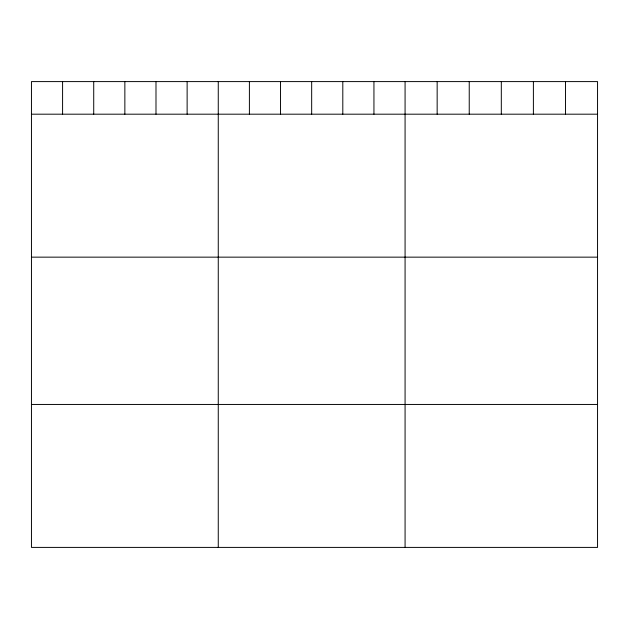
<?xml version="1.0" encoding="UTF-8"?>
<svg xmlns="http://www.w3.org/2000/svg" width="629" height="629" viewBox="0 0 629 629"><rect width="100%" height="100%" fill="white"/><g stroke="black" fill="none" stroke-linecap="round" stroke-linejoin="round"><path stroke-width="0.94" d="M597.55 114.187L597.55 547.403L31.45 547.403L31.45 81.597L597.55 81.597L597.55 114.187L31.45 114.187M31.45 257.151L597.55 257.151M31.45 404.447L597.55 404.447M565.471 81.597L565.471 114.187M533.392 81.597L533.392 114.187M501.313 81.597L501.313 114.187M469.234 81.597L469.234 114.187M437.155 81.597L437.155 114.187M405.076 81.597L405.076 547.403M373.941 81.597L373.941 114.187M342.805 81.597L342.805 114.187M311.669 81.597L311.669 114.187M280.534 81.597L280.534 114.187M249.398 81.597L249.398 114.187M218.263 81.597L218.263 547.403M187.127 81.597L187.127 114.187M155.992 81.597L155.992 114.187M124.857 81.597L124.857 114.187M93.721 81.597L93.721 114.187M62.585 81.597L62.585 114.187"/></g></svg>
